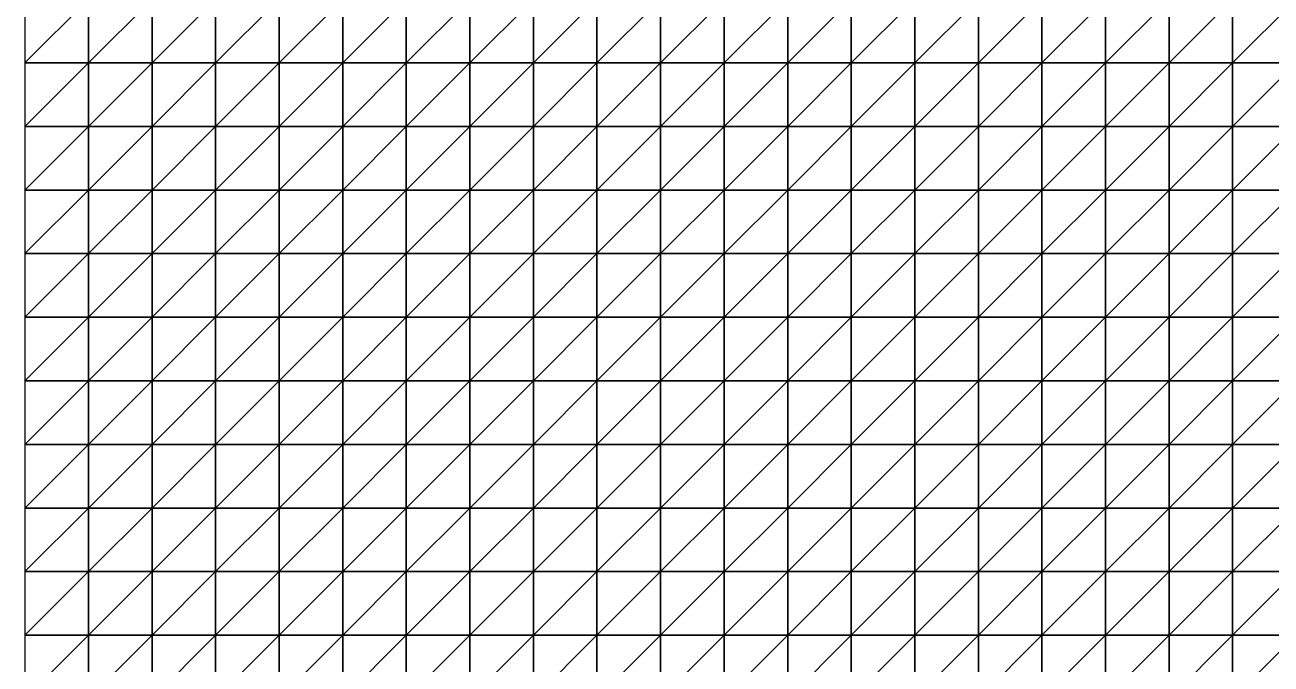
# Model space of a CAD drawing. Header units: metres. Extents: x 351000 to 353000, y 7455000 to 7457000.
# Drawn here: x 351000 to 351490.1, y 7456238.7 to 7456489.9 of the extents above; entities that cross this region are included whole.
import ezdxf

# ---------------------------------------------------------------- set-up
doc = ezdxf.new("R2010")
doc.units = ezdxf.units.M

msp = doc.modelspace()

# ---------------------------------------------------------------- linework, layer by layer
at = {"layer": 'BASE_OF_OXIDE_BOX'}
for points in [[(351000, 7456475, 1161.97), (351025, 7456475, 1166.83), (351025, 7456500, 1164.51)], [(351000, 7456475, 1161.97), (351025, 7456500, 1164.51), (351000, 7456500, 1157.17)], [(351025, 7456475, 1166.83), (351050, 7456475, 1168.51), (351050, 7456500, 1168.86)], [(351025, 7456475, 1166.83), (351050, 7456500, 1168.86), (351025, 7456500, 1164.51)], [(351050, 7456475, 1168.51), (351075, 7456475, 1167.65), (351075, 7456500, 1170.62)], [(351050, 7456475, 1168.51), (351075, 7456500, 1170.62), (351050, 7456500, 1168.86)], [(351075, 7456475, 1167.65), (351100, 7456475, 1165.55), (351100, 7456500, 1170.23)], [(351075, 7456475, 1167.65), (351100, 7456500, 1170.23), (351075, 7456500, 1170.62)], [(351100, 7456475, 1165.55), (351125, 7456475, 1163.54), (351125, 7456500, 1168.98)], [(351100, 7456475, 1165.55), (351125, 7456500, 1168.98), (351100, 7456500, 1170.23)], [(351125, 7456475, 1163.54), (351150, 7456475, 1162.41), (351150, 7456500, 1167.6)], [(351125, 7456475, 1163.54), (351150, 7456500, 1167.6), (351125, 7456500, 1168.98)], [(351150, 7456475, 1162.41), (351175, 7456475, 1162.33), (351175, 7456500, 1166.39)], [(351150, 7456475, 1162.41), (351175, 7456500, 1166.39), (351150, 7456500, 1167.6)], [(351175, 7456475, 1162.33), (351200, 7456475, 1162.99), (351200, 7456500, 1165.46)], [(351175, 7456475, 1162.33), (351200, 7456500, 1165.46), (351175, 7456500, 1166.39)], [(351200, 7456475, 1162.99), (351225, 7456475, 1164.06), (351225, 7456500, 1164.93)], [(351200, 7456475, 1162.99), (351225, 7456500, 1164.93), (351200, 7456500, 1165.46)], [(351225, 7456475, 1164.06), (351250, 7456475, 1165.4), (351250, 7456500, 1165.07)], [(351225, 7456475, 1164.06), (351250, 7456500, 1165.07), (351225, 7456500, 1164.93)], [(351250, 7456475, 1165.4), (351275, 7456475, 1167.06), (351275, 7456500, 1166.15)], [(351250, 7456475, 1165.4), (351275, 7456500, 1166.15), (351250, 7456500, 1165.07)], [(351275, 7456475, 1167.06), (351300, 7456475, 1169.08), (351300, 7456500, 1168.13)], [(351275, 7456475, 1167.06), (351300, 7456500, 1168.13), (351275, 7456500, 1166.15)], [(351300, 7456475, 1169.08), (351325, 7456475, 1171.2), (351325, 7456500, 1170.49)], [(351300, 7456475, 1169.08), (351325, 7456500, 1170.49), (351300, 7456500, 1168.13)], [(351325, 7456475, 1171.2), (351350, 7456475, 1172.82), (351350, 7456500, 1172.27)], [(351325, 7456475, 1171.2), (351350, 7456500, 1172.27), (351325, 7456500, 1170.49)], [(351350, 7456475, 1172.82), (351375, 7456475, 1173.29), (351375, 7456500, 1172.55)], [(351350, 7456475, 1172.82), (351375, 7456500, 1172.55), (351350, 7456500, 1172.27)], [(351375, 7456475, 1173.29), (351400, 7456475, 1172.33), (351400, 7456500, 1170.99)], [(351375, 7456475, 1173.29), (351400, 7456500, 1170.99), (351375, 7456500, 1172.55)], [(351400, 7456475, 1172.33), (351425, 7456475, 1170.44), (351425, 7456500, 1168.2)], [(351400, 7456475, 1172.33), (351425, 7456500, 1168.2), (351400, 7456500, 1170.99)], [(351425, 7456475, 1170.44), (351450, 7456475, 1168.91), (351450, 7456500, 1165.76)], [(351425, 7456475, 1170.44), (351450, 7456500, 1165.76), (351425, 7456500, 1168.2)], [(351450, 7456475, 1168.91), (351475, 7456475, 1169.39), (351475, 7456500, 1165.6)], [(351450, 7456475, 1168.91), (351475, 7456500, 1165.6), (351450, 7456500, 1165.76)], [(351475, 7456475, 1169.39), (351500, 7456475, 1173.19), (351500, 7456500, 1169.18)], [(351475, 7456475, 1169.39), (351500, 7456500, 1169.18), (351475, 7456500, 1165.6)], [(351000, 7456450, 1166.71), (351025, 7456450, 1168.4), (351025, 7456475, 1166.83)], [(351000, 7456450, 1166.71), (351025, 7456475, 1166.83), (351000, 7456475, 1161.97)], [(351025, 7456450, 1168.4), (351050, 7456450, 1167.04), (351050, 7456475, 1168.51)], [(351025, 7456450, 1168.4), (351050, 7456475, 1168.51), (351025, 7456475, 1166.83)], [(351050, 7456450, 1167.04), (351075, 7456450, 1163.54), (351075, 7456475, 1167.65)], [(351050, 7456450, 1167.04), (351075, 7456475, 1167.65), (351050, 7456475, 1168.51)], [(351075, 7456450, 1163.54), (351100, 7456450, 1159.49), (351100, 7456475, 1165.55)], [(351075, 7456450, 1163.54), (351100, 7456475, 1165.55), (351075, 7456475, 1167.65)], [(351100, 7456450, 1159.49), (351125, 7456450, 1156.45), (351125, 7456475, 1163.54)], [(351100, 7456450, 1159.49), (351125, 7456475, 1163.54), (351100, 7456475, 1165.55)], [(351125, 7456450, 1156.45), (351150, 7456450, 1155.3), (351150, 7456475, 1162.41)], [(351125, 7456450, 1156.45), (351150, 7456475, 1162.41), (351125, 7456475, 1163.54)], [(351150, 7456450, 1155.3), (351175, 7456450, 1156.11), (351175, 7456475, 1162.33)], [(351150, 7456450, 1155.3), (351175, 7456475, 1162.33), (351150, 7456475, 1162.41)], [(351175, 7456450, 1156.11), (351200, 7456450, 1158.3), (351200, 7456475, 1162.99)], [(351175, 7456450, 1156.11), (351200, 7456475, 1162.99), (351175, 7456475, 1162.33)], [(351200, 7456450, 1158.3), (351225, 7456450, 1161.15), (351225, 7456475, 1164.06)], [(351200, 7456450, 1158.3), (351225, 7456475, 1164.06), (351200, 7456475, 1162.99)], [(351225, 7456450, 1161.15), (351250, 7456450, 1164.18), (351250, 7456475, 1165.4)], [(351225, 7456450, 1161.15), (351250, 7456475, 1165.4), (351225, 7456475, 1164.06)], [(351250, 7456450, 1164.18), (351275, 7456450, 1167.25), (351275, 7456475, 1167.06)], [(351250, 7456450, 1164.18), (351275, 7456475, 1167.06), (351250, 7456475, 1165.4)], [(351275, 7456450, 1167.25), (351300, 7456450, 1170.38), (351300, 7456475, 1169.08)], [(351275, 7456450, 1167.25), (351300, 7456475, 1169.08), (351275, 7456475, 1167.06)], [(351300, 7456450, 1170.38), (351325, 7456450, 1173.47), (351325, 7456475, 1171.2)], [(351300, 7456450, 1170.38), (351325, 7456475, 1171.2), (351300, 7456475, 1169.08)], [(351325, 7456450, 1173.47), (351350, 7456450, 1176.13), (351350, 7456475, 1172.82)], [(351325, 7456450, 1173.47), (351350, 7456475, 1172.82), (351325, 7456475, 1171.2)], [(351350, 7456450, 1176.13), (351375, 7456450, 1177.84), (351375, 7456475, 1173.29)], [(351350, 7456450, 1176.13), (351375, 7456475, 1173.29), (351350, 7456475, 1172.82)], [(351375, 7456450, 1177.84), (351400, 7456450, 1178.25), (351400, 7456475, 1172.33)], [(351375, 7456450, 1177.84), (351400, 7456475, 1172.33), (351375, 7456475, 1173.29)], [(351400, 7456450, 1178.25), (351425, 7456450, 1177.64), (351425, 7456475, 1170.44)], [(351400, 7456450, 1178.25), (351425, 7456475, 1170.44), (351400, 7456475, 1172.33)], [(351425, 7456450, 1177.64), (351450, 7456450, 1176.96), (351450, 7456475, 1168.91)], [(351425, 7456450, 1177.64), (351450, 7456475, 1168.91), (351425, 7456475, 1170.44)], [(351450, 7456450, 1176.96), (351475, 7456450, 1177.61), (351475, 7456475, 1169.39)], [(351450, 7456450, 1176.96), (351475, 7456475, 1169.39), (351450, 7456475, 1168.91)], [(351475, 7456450, 1177.61), (351500, 7456450, 1180.8), (351500, 7456475, 1173.19)], [(351475, 7456450, 1177.61), (351500, 7456475, 1173.19), (351475, 7456475, 1169.39)], [(351000, 7456425, 1171.2), (351025, 7456425, 1170.18), (351025, 7456450, 1168.4)], [(351000, 7456425, 1171.2), (351025, 7456450, 1168.4), (351000, 7456450, 1166.71)], [(351025, 7456425, 1170.18), (351050, 7456425, 1166.22), (351050, 7456450, 1167.04)], [(351025, 7456425, 1170.18), (351050, 7456450, 1167.04), (351025, 7456450, 1168.4)], [(351050, 7456425, 1166.22), (351075, 7456425, 1160.4), (351075, 7456450, 1163.54)], [(351050, 7456425, 1166.22), (351075, 7456450, 1163.54), (351050, 7456450, 1167.04)], [(351075, 7456425, 1160.4), (351100, 7456425, 1154.53), (351100, 7456450, 1159.49)], [(351075, 7456425, 1160.4), (351100, 7456450, 1159.49), (351075, 7456450, 1163.54)], [(351100, 7456425, 1154.53), (351125, 7456425, 1150.36), (351125, 7456450, 1156.45)], [(351100, 7456425, 1154.53), (351125, 7456450, 1156.45), (351100, 7456450, 1159.49)], [(351125, 7456425, 1150.36), (351150, 7456425, 1148.92), (351150, 7456450, 1155.3)], [(351125, 7456425, 1150.36), (351150, 7456450, 1155.3), (351125, 7456450, 1156.45)], [(351150, 7456425, 1148.92), (351175, 7456425, 1150.26), (351175, 7456450, 1156.11)], [(351150, 7456425, 1148.92), (351175, 7456450, 1156.11), (351150, 7456450, 1155.3)], [(351175, 7456425, 1150.26), (351200, 7456425, 1153.68), (351200, 7456450, 1158.3)], [(351175, 7456425, 1150.26), (351200, 7456450, 1158.3), (351175, 7456450, 1156.11)], [(351200, 7456425, 1153.68), (351225, 7456425, 1158.18), (351225, 7456450, 1161.15)], [(351200, 7456425, 1153.68), (351225, 7456450, 1161.15), (351200, 7456450, 1158.3)], [(351225, 7456425, 1158.18), (351250, 7456425, 1162.98), (351250, 7456450, 1164.18)], [(351225, 7456425, 1158.18), (351250, 7456450, 1164.18), (351225, 7456450, 1161.15)], [(351250, 7456425, 1162.98), (351275, 7456425, 1167.75), (351275, 7456450, 1167.25)], [(351250, 7456425, 1162.98), (351275, 7456450, 1167.25), (351250, 7456450, 1164.18)], [(351275, 7456425, 1167.75), (351300, 7456425, 1172.42), (351300, 7456450, 1170.38)], [(351275, 7456425, 1167.75), (351300, 7456450, 1170.38), (351275, 7456450, 1167.25)], [(351300, 7456425, 1172.42), (351325, 7456425, 1176.97), (351325, 7456450, 1173.47)], [(351300, 7456425, 1172.42), (351325, 7456450, 1173.47), (351300, 7456450, 1170.38)], [(351325, 7456425, 1176.97), (351350, 7456425, 1181.09), (351350, 7456450, 1176.13)], [(351325, 7456425, 1176.97), (351350, 7456450, 1176.13), (351325, 7456450, 1173.47)], [(351350, 7456425, 1181.09), (351375, 7456425, 1184.28), (351375, 7456450, 1177.84)], [(351350, 7456425, 1181.09), (351375, 7456450, 1177.84), (351350, 7456450, 1176.13)], [(351375, 7456425, 1184.28), (351400, 7456425, 1186.09), (351400, 7456450, 1178.25)], [(351375, 7456425, 1184.28), (351400, 7456450, 1178.25), (351375, 7456450, 1177.84)], [(351400, 7456425, 1186.09), (351425, 7456425, 1186.55), (351425, 7456450, 1177.64)], [(351400, 7456425, 1186.09), (351425, 7456450, 1177.64), (351400, 7456450, 1178.25)], [(351425, 7456425, 1186.55), (351450, 7456425, 1186.33), (351450, 7456450, 1176.96)], [(351425, 7456425, 1186.55), (351450, 7456450, 1176.96), (351425, 7456450, 1177.64)], [(351450, 7456425, 1186.33), (351475, 7456425, 1186.62), (351475, 7456450, 1177.61)], [(351450, 7456425, 1186.33), (351475, 7456450, 1177.61), (351450, 7456450, 1176.96)], [(351475, 7456425, 1186.62), (351500, 7456425, 1188.6), (351500, 7456450, 1180.8)], [(351475, 7456425, 1186.62), (351500, 7456450, 1180.8), (351475, 7456450, 1177.61)], [(351000, 7456400, 1175.07), (351025, 7456400, 1172.54), (351025, 7456425, 1170.18)], [(351000, 7456400, 1175.07), (351025, 7456425, 1170.18), (351000, 7456425, 1171.2)], [(351025, 7456400, 1172.54), (351050, 7456400, 1167.07), (351050, 7456425, 1166.22)], [(351025, 7456400, 1172.54), (351050, 7456425, 1166.22), (351025, 7456425, 1170.18)], [(351050, 7456400, 1167.07), (351075, 7456400, 1159.78), (351075, 7456425, 1160.4)], [(351050, 7456400, 1167.07), (351075, 7456425, 1160.4), (351050, 7456425, 1166.22)], [(351075, 7456400, 1159.78), (351100, 7456400, 1152.59), (351100, 7456425, 1154.53)], [(351075, 7456400, 1159.78), (351100, 7456425, 1154.53), (351075, 7456425, 1160.4)], [(351100, 7456400, 1152.59), (351125, 7456400, 1147.45), (351125, 7456425, 1150.36)], [(351100, 7456400, 1152.59), (351125, 7456425, 1150.36), (351100, 7456425, 1154.53)], [(351125, 7456400, 1147.45), (351150, 7456400, 1145.57), (351150, 7456425, 1148.92)], [(351125, 7456400, 1147.45), (351150, 7456425, 1148.92), (351125, 7456425, 1150.36)], [(351150, 7456400, 1145.57), (351175, 7456400, 1147.12), (351175, 7456425, 1150.26)], [(351150, 7456400, 1145.57), (351175, 7456425, 1150.26), (351150, 7456425, 1148.92)], [(351175, 7456400, 1147.12), (351200, 7456400, 1151.35), (351200, 7456425, 1153.68)], [(351175, 7456400, 1147.12), (351200, 7456425, 1153.68), (351175, 7456425, 1150.26)], [(351200, 7456400, 1151.35), (351225, 7456400, 1157.09), (351225, 7456425, 1158.18)], [(351200, 7456400, 1151.35), (351225, 7456425, 1158.18), (351200, 7456425, 1153.68)], [(351225, 7456400, 1157.09), (351250, 7456400, 1163.31), (351250, 7456425, 1162.98)], [(351225, 7456400, 1157.09), (351250, 7456425, 1162.98), (351225, 7456425, 1158.18)], [(351250, 7456400, 1163.31), (351275, 7456400, 1169.44), (351275, 7456425, 1167.75)], [(351250, 7456400, 1163.31), (351275, 7456425, 1167.75), (351250, 7456425, 1162.98)], [(351275, 7456400, 1169.44), (351300, 7456400, 1175.3), (351300, 7456425, 1172.42)], [(351275, 7456400, 1169.44), (351300, 7456425, 1172.42), (351275, 7456425, 1167.75)], [(351300, 7456400, 1175.3), (351325, 7456400, 1180.86), (351325, 7456425, 1176.97)], [(351300, 7456400, 1175.3), (351325, 7456425, 1176.97), (351300, 7456425, 1172.42)], [(351325, 7456400, 1180.86), (351350, 7456400, 1185.86), (351350, 7456425, 1181.09)], [(351325, 7456400, 1180.86), (351350, 7456425, 1181.09), (351325, 7456425, 1176.97)], [(351350, 7456400, 1185.86), (351375, 7456400, 1189.83), (351375, 7456425, 1184.28)], [(351350, 7456400, 1185.86), (351375, 7456425, 1184.28), (351350, 7456425, 1181.09)], [(351375, 7456400, 1189.83), (351400, 7456400, 1192.27), (351400, 7456425, 1186.09)], [(351375, 7456400, 1189.83), (351400, 7456425, 1186.09), (351375, 7456425, 1184.28)], [(351400, 7456400, 1192.27), (351425, 7456400, 1193.05), (351425, 7456425, 1186.55)], [(351400, 7456400, 1192.27), (351425, 7456425, 1186.55), (351400, 7456425, 1186.09)], [(351425, 7456400, 1193.05), (351450, 7456400, 1192.66), (351450, 7456425, 1186.33)], [(351425, 7456400, 1193.05), (351450, 7456425, 1186.33), (351425, 7456425, 1186.55)], [(351450, 7456400, 1192.66), (351475, 7456400, 1192.17), (351475, 7456425, 1186.62)], [(351450, 7456400, 1192.66), (351475, 7456425, 1186.62), (351450, 7456425, 1186.33)], [(351475, 7456400, 1192.17), (351500, 7456400, 1192.76), (351500, 7456425, 1188.6)], [(351475, 7456400, 1192.17), (351500, 7456425, 1188.6), (351475, 7456425, 1186.62)], [(351000, 7456375, 1177.44), (351025, 7456375, 1174.8), (351025, 7456400, 1172.54)], [(351000, 7456375, 1177.44), (351025, 7456400, 1172.54), (351000, 7456400, 1175.07)], [(351025, 7456375, 1174.8), (351050, 7456375, 1169.11), (351050, 7456400, 1167.07)], [(351025, 7456375, 1174.8), (351050, 7456400, 1167.07), (351025, 7456400, 1172.54)], [(351050, 7456375, 1169.11), (351075, 7456375, 1161.38), (351075, 7456400, 1159.78)], [(351050, 7456375, 1169.11), (351075, 7456400, 1159.78), (351050, 7456400, 1167.07)], [(351075, 7456375, 1161.38), (351100, 7456375, 1153.61), (351100, 7456400, 1152.59)], [(351075, 7456375, 1161.38), (351100, 7456400, 1152.59), (351075, 7456400, 1159.78)], [(351100, 7456375, 1153.61), (351125, 7456375, 1147.9), (351125, 7456400, 1147.45)], [(351100, 7456375, 1153.61), (351125, 7456400, 1147.45), (351100, 7456400, 1152.59)], [(351125, 7456375, 1147.9), (351150, 7456375, 1145.72), (351150, 7456400, 1145.57)], [(351125, 7456375, 1147.9), (351150, 7456400, 1145.57), (351125, 7456400, 1147.45)], [(351150, 7456375, 1145.72), (351175, 7456375, 1147.41), (351175, 7456400, 1147.12)], [(351150, 7456375, 1145.72), (351175, 7456400, 1147.12), (351150, 7456400, 1145.57)], [(351175, 7456375, 1147.41), (351200, 7456375, 1152.23), (351200, 7456400, 1151.35)], [(351175, 7456375, 1147.41), (351200, 7456400, 1151.35), (351175, 7456400, 1147.12)], [(351200, 7456375, 1152.23), (351225, 7456375, 1158.86), (351225, 7456400, 1157.09)], [(351200, 7456375, 1152.23), (351225, 7456400, 1157.09), (351200, 7456400, 1151.35)], [(351225, 7456375, 1158.86), (351250, 7456375, 1166.02), (351250, 7456400, 1163.31)], [(351225, 7456375, 1158.86), (351250, 7456400, 1163.31), (351225, 7456400, 1157.09)], [(351250, 7456375, 1166.02), (351275, 7456375, 1172.88), (351275, 7456400, 1169.44)], [(351250, 7456375, 1166.02), (351275, 7456400, 1169.44), (351250, 7456400, 1163.31)], [(351275, 7456375, 1172.88), (351300, 7456375, 1179.1), (351300, 7456400, 1175.3)], [(351275, 7456375, 1172.88), (351300, 7456400, 1175.3), (351275, 7456400, 1169.44)], [(351300, 7456375, 1179.1), (351325, 7456375, 1184.61), (351325, 7456400, 1180.86)], [(351300, 7456375, 1179.1), (351325, 7456400, 1180.86), (351300, 7456400, 1175.3)], [(351325, 7456375, 1184.61), (351350, 7456375, 1189.25), (351350, 7456400, 1185.86)], [(351325, 7456375, 1184.61), (351350, 7456400, 1185.86), (351325, 7456400, 1180.86)], [(351350, 7456375, 1189.25), (351375, 7456375, 1192.68), (351375, 7456400, 1189.83)], [(351350, 7456375, 1189.25), (351375, 7456400, 1189.83), (351350, 7456400, 1185.86)], [(351375, 7456375, 1192.68), (351400, 7456375, 1194.49), (351400, 7456400, 1192.27)], [(351375, 7456375, 1192.68), (351400, 7456400, 1192.27), (351375, 7456400, 1189.83)], [(351400, 7456375, 1194.49), (351425, 7456375, 1194.56), (351425, 7456400, 1193.05)], [(351400, 7456375, 1194.49), (351425, 7456400, 1193.05), (351400, 7456400, 1192.27)], [(351425, 7456375, 1194.56), (351450, 7456375, 1193.33), (351450, 7456400, 1192.66)], [(351425, 7456375, 1194.56), (351450, 7456400, 1192.66), (351425, 7456400, 1193.05)], [(351450, 7456375, 1193.33), (351475, 7456375, 1191.81), (351475, 7456400, 1192.17)], [(351450, 7456375, 1193.33), (351475, 7456400, 1192.17), (351450, 7456400, 1192.66)], [(351475, 7456375, 1191.81), (351500, 7456375, 1191.23), (351500, 7456400, 1192.76)], [(351475, 7456375, 1191.81), (351500, 7456400, 1192.76), (351475, 7456400, 1192.17)], [(351000, 7456350, 1177.26), (351025, 7456350, 1175.61), (351025, 7456375, 1174.8)], [(351000, 7456350, 1177.26), (351025, 7456375, 1174.8), (351000, 7456375, 1177.44)], [(351025, 7456350, 1175.61), (351050, 7456350, 1170.7), (351050, 7456375, 1169.11)], [(351025, 7456350, 1175.61), (351050, 7456375, 1169.11), (351025, 7456375, 1174.8)], [(351050, 7456350, 1170.7), (351075, 7456350, 1163.42), (351075, 7456375, 1161.38)], [(351050, 7456350, 1170.7), (351075, 7456375, 1161.38), (351050, 7456375, 1169.11)], [(351075, 7456350, 1163.42), (351100, 7456350, 1155.79), (351100, 7456375, 1153.61)], [(351075, 7456350, 1163.42), (351100, 7456375, 1153.61), (351075, 7456375, 1161.38)], [(351100, 7456350, 1155.79), (351125, 7456350, 1150.11), (351125, 7456375, 1147.9)], [(351100, 7456350, 1155.79), (351125, 7456375, 1147.9), (351100, 7456375, 1153.61)], [(351125, 7456350, 1150.11), (351150, 7456350, 1148.08), (351150, 7456375, 1145.72)], [(351125, 7456350, 1150.11), (351150, 7456375, 1145.72), (351125, 7456375, 1147.9)], [(351150, 7456350, 1148.08), (351175, 7456350, 1150.22), (351175, 7456375, 1147.41)], [(351150, 7456350, 1148.08), (351175, 7456375, 1147.41), (351150, 7456375, 1145.72)], [(351175, 7456350, 1150.22), (351200, 7456350, 1155.81), (351200, 7456375, 1152.23)], [(351175, 7456350, 1150.22), (351200, 7456375, 1152.23), (351175, 7456375, 1147.41)], [(351200, 7456350, 1155.81), (351225, 7456350, 1163.34), (351225, 7456375, 1158.86)], [(351200, 7456350, 1155.81), (351225, 7456375, 1158.86), (351200, 7456375, 1152.23)], [(351225, 7456350, 1163.34), (351250, 7456350, 1171.23), (351250, 7456375, 1166.02)], [(351225, 7456350, 1163.34), (351250, 7456375, 1166.02), (351225, 7456375, 1158.86)], [(351250, 7456350, 1171.23), (351275, 7456350, 1178.32), (351275, 7456375, 1172.88)], [(351250, 7456350, 1171.23), (351275, 7456375, 1172.88), (351250, 7456375, 1166.02)], [(351275, 7456350, 1178.32), (351300, 7456350, 1184.09), (351300, 7456375, 1179.1)], [(351275, 7456350, 1178.32), (351300, 7456375, 1179.1), (351275, 7456375, 1172.88)], [(351300, 7456350, 1184.09), (351325, 7456350, 1188.43), (351325, 7456375, 1184.61)], [(351300, 7456350, 1184.09), (351325, 7456375, 1184.61), (351300, 7456375, 1179.1)], [(351325, 7456350, 1188.43), (351350, 7456350, 1191.39), (351350, 7456375, 1189.25)], [(351325, 7456350, 1188.43), (351350, 7456375, 1189.25), (351325, 7456375, 1184.61)], [(351350, 7456350, 1191.39), (351375, 7456350, 1192.91), (351375, 7456375, 1192.68)], [(351350, 7456350, 1191.39), (351375, 7456375, 1192.68), (351350, 7456375, 1189.25)], [(351375, 7456350, 1192.91), (351400, 7456350, 1192.85), (351400, 7456375, 1194.49)], [(351375, 7456350, 1192.91), (351400, 7456375, 1194.49), (351375, 7456375, 1192.68)], [(351400, 7456350, 1192.85), (351425, 7456350, 1191.26), (351425, 7456375, 1194.56)], [(351400, 7456350, 1192.85), (351425, 7456375, 1194.56), (351400, 7456375, 1194.49)], [(351425, 7456350, 1191.26), (351450, 7456350, 1188.65), (351450, 7456375, 1193.33)], [(351425, 7456350, 1191.26), (351450, 7456375, 1193.33), (351425, 7456375, 1194.56)], [(351450, 7456350, 1188.65), (351475, 7456350, 1186.06), (351475, 7456375, 1191.81)], [(351450, 7456350, 1188.65), (351475, 7456375, 1191.81), (351450, 7456375, 1193.33)], [(351475, 7456350, 1186.06), (351500, 7456350, 1184.72), (351500, 7456375, 1191.23)], [(351475, 7456350, 1186.06), (351500, 7456375, 1191.23), (351475, 7456375, 1191.81)], [(351000, 7456325, 1174.33), (351025, 7456325, 1174.18), (351025, 7456350, 1175.61)], [(351000, 7456325, 1174.33), (351025, 7456350, 1175.61), (351000, 7456350, 1177.26)], [(351025, 7456325, 1174.18), (351050, 7456325, 1170.58), (351050, 7456350, 1170.7)], [(351025, 7456325, 1174.18), (351050, 7456350, 1170.7), (351025, 7456350, 1175.61)], [(351050, 7456325, 1170.58), (351075, 7456325, 1164.27), (351075, 7456350, 1163.42)], [(351050, 7456325, 1170.58), (351075, 7456350, 1163.42), (351050, 7456350, 1170.7)], [(351075, 7456325, 1164.27), (351100, 7456325, 1157.33), (351100, 7456350, 1155.79)], [(351075, 7456325, 1164.27), (351100, 7456350, 1155.79), (351075, 7456350, 1163.42)], [(351100, 7456325, 1157.33), (351125, 7456325, 1152.24), (351125, 7456350, 1150.11)], [(351100, 7456325, 1157.33), (351125, 7456350, 1150.11), (351100, 7456350, 1155.79)], [(351125, 7456325, 1152.24), (351150, 7456325, 1150.96), (351150, 7456350, 1148.08)], [(351125, 7456325, 1152.24), (351150, 7456350, 1148.08), (351125, 7456350, 1150.11)], [(351150, 7456325, 1150.96), (351175, 7456325, 1154.12), (351175, 7456350, 1150.22)], [(351150, 7456325, 1150.96), (351175, 7456350, 1150.22), (351150, 7456350, 1148.08)], [(351175, 7456325, 1154.12), (351200, 7456325, 1160.96), (351200, 7456350, 1155.81)], [(351175, 7456325, 1154.12), (351200, 7456350, 1155.81), (351175, 7456350, 1150.22)], [(351200, 7456325, 1160.96), (351225, 7456325, 1169.72), (351225, 7456350, 1163.34)], [(351200, 7456325, 1160.96), (351225, 7456350, 1163.34), (351200, 7456350, 1155.81)], [(351225, 7456325, 1169.72), (351250, 7456325, 1178.43), (351250, 7456350, 1171.23)], [(351225, 7456325, 1169.72), (351250, 7456350, 1171.23), (351225, 7456350, 1163.34)], [(351250, 7456325, 1178.43), (351275, 7456325, 1185.55), (351275, 7456350, 1178.32)], [(351250, 7456325, 1178.43), (351275, 7456350, 1178.32), (351250, 7456350, 1171.23)], [(351275, 7456325, 1185.55), (351300, 7456325, 1190.34), (351300, 7456350, 1184.09)], [(351275, 7456325, 1185.55), (351300, 7456350, 1184.09), (351275, 7456350, 1178.32)], [(351300, 7456325, 1190.34), (351325, 7456325, 1192.73), (351325, 7456350, 1188.43)], [(351300, 7456325, 1190.34), (351325, 7456350, 1188.43), (351300, 7456350, 1184.09)], [(351325, 7456325, 1192.73), (351350, 7456325, 1193.07), (351350, 7456350, 1191.39)], [(351325, 7456325, 1192.73), (351350, 7456350, 1191.39), (351325, 7456350, 1188.43)], [(351350, 7456325, 1193.07), (351375, 7456325, 1191.72), (351375, 7456350, 1192.91)], [(351350, 7456325, 1193.07), (351375, 7456350, 1192.91), (351350, 7456350, 1191.39)], [(351375, 7456325, 1191.72), (351400, 7456325, 1188.97), (351400, 7456350, 1192.85)], [(351375, 7456325, 1191.72), (351400, 7456350, 1192.85), (351375, 7456350, 1192.91)], [(351400, 7456325, 1188.97), (351425, 7456325, 1185.21), (351425, 7456350, 1191.26)], [(351400, 7456325, 1188.97), (351425, 7456350, 1191.26), (351400, 7456350, 1192.85)], [(351425, 7456325, 1185.21), (351450, 7456325, 1181.09), (351450, 7456350, 1188.65)], [(351425, 7456325, 1185.21), (351450, 7456350, 1188.65), (351425, 7456350, 1191.26)], [(351450, 7456325, 1181.09), (351475, 7456325, 1177.62), (351475, 7456350, 1186.06)], [(351450, 7456325, 1181.09), (351475, 7456350, 1186.06), (351450, 7456350, 1188.65)], [(351475, 7456325, 1177.62), (351500, 7456325, 1175.98), (351500, 7456350, 1184.72)], [(351475, 7456325, 1177.62), (351500, 7456350, 1184.72), (351475, 7456350, 1186.06)], [(351000, 7456300, 1170.13), (351025, 7456300, 1171.55), (351025, 7456325, 1174.18)], [(351000, 7456300, 1170.13), (351025, 7456325, 1174.18), (351000, 7456325, 1174.33)], [(351025, 7456300, 1171.55), (351050, 7456300, 1169.28), (351050, 7456325, 1170.58)], [(351025, 7456300, 1171.55), (351050, 7456325, 1170.58), (351025, 7456325, 1174.18)], [(351050, 7456300, 1169.28), (351075, 7456300, 1164.03), (351075, 7456325, 1164.27)], [(351050, 7456300, 1169.28), (351075, 7456325, 1164.27), (351050, 7456325, 1170.58)], [(351075, 7456300, 1164.03), (351100, 7456300, 1157.97), (351100, 7456325, 1157.33)], [(351075, 7456300, 1164.03), (351100, 7456325, 1157.33), (351075, 7456325, 1164.27)], [(351100, 7456300, 1157.97), (351125, 7456300, 1153.8), (351125, 7456325, 1152.24)], [(351100, 7456300, 1157.97), (351125, 7456325, 1152.24), (351100, 7456325, 1157.33)], [(351125, 7456300, 1153.8), (351150, 7456300, 1153.67), (351150, 7456325, 1150.96)], [(351125, 7456300, 1153.8), (351150, 7456325, 1150.96), (351125, 7456325, 1152.24)], [(351150, 7456300, 1153.67), (351175, 7456300, 1158.29), (351175, 7456325, 1154.12)], [(351150, 7456300, 1153.67), (351175, 7456325, 1154.12), (351150, 7456325, 1150.96)], [(351175, 7456300, 1158.29), (351200, 7456300, 1166.76), (351200, 7456325, 1160.96)], [(351175, 7456300, 1158.29), (351200, 7456325, 1160.96), (351175, 7456325, 1154.12)], [(351200, 7456300, 1166.76), (351225, 7456300, 1177), (351225, 7456325, 1169.72)], [(351200, 7456300, 1166.76), (351225, 7456325, 1169.72), (351200, 7456325, 1160.96)], [(351225, 7456300, 1177), (351250, 7456300, 1184.3), (351250, 7456325, 1178.43)], [(351225, 7456300, 1177), (351250, 7456325, 1178.43), (351225, 7456325, 1169.72)], [(351250, 7456300, 1184.3), (351275, 7456300, 1190.39), (351275, 7456325, 1185.55)], [(351250, 7456300, 1184.3), (351275, 7456325, 1185.55), (351250, 7456325, 1178.43)], [(351275, 7456300, 1190.39), (351300, 7456300, 1195.89), (351300, 7456325, 1190.34)], [(351275, 7456300, 1190.39), (351300, 7456325, 1190.34), (351275, 7456325, 1185.55)], [(351300, 7456300, 1195.89), (351325, 7456300, 1197.13), (351325, 7456325, 1192.73)], [(351300, 7456300, 1195.89), (351325, 7456325, 1192.73), (351300, 7456325, 1190.34)], [(351325, 7456300, 1197.13), (351350, 7456300, 1194.41), (351350, 7456325, 1193.07)], [(351325, 7456300, 1197.13), (351350, 7456325, 1193.07), (351325, 7456325, 1192.73)], [(351350, 7456300, 1194.41), (351375, 7456300, 1189.86), (351375, 7456325, 1191.72)], [(351350, 7456300, 1194.41), (351375, 7456325, 1191.72), (351350, 7456325, 1193.07)], [(351375, 7456300, 1189.86), (351400, 7456300, 1184.33), (351400, 7456325, 1188.97)], [(351375, 7456300, 1189.86), (351400, 7456325, 1188.97), (351375, 7456325, 1191.72)], [(351400, 7456300, 1184.33), (351425, 7456300, 1178.54), (351425, 7456325, 1185.21)], [(351400, 7456300, 1184.33), (351425, 7456325, 1185.21), (351400, 7456325, 1188.97)], [(351425, 7456300, 1178.54), (351450, 7456300, 1173.28), (351450, 7456325, 1181.09)], [(351425, 7456300, 1178.54), (351450, 7456325, 1181.09), (351425, 7456325, 1185.21)], [(351450, 7456300, 1173.28), (351475, 7456300, 1169.49), (351475, 7456325, 1177.62)], [(351450, 7456300, 1173.28), (351475, 7456325, 1177.62), (351450, 7456325, 1181.09)], [(351475, 7456300, 1169.49), (351500, 7456300, 1168.12), (351500, 7456325, 1175.98)], [(351475, 7456300, 1169.49), (351500, 7456325, 1175.98), (351475, 7456325, 1177.62)], [(351000, 7456275, 1167.56), (351025, 7456275, 1170.35), (351025, 7456300, 1171.55)], [(351000, 7456275, 1167.56), (351025, 7456300, 1171.55), (351000, 7456300, 1170.13)], [(351025, 7456275, 1170.35), (351050, 7456275, 1169.11), (351050, 7456300, 1169.28)], [(351025, 7456275, 1170.35), (351050, 7456300, 1169.28), (351025, 7456300, 1171.55)], [(351050, 7456275, 1169.11), (351075, 7456275, 1164.66), (351075, 7456300, 1164.03)], [(351050, 7456275, 1169.11), (351075, 7456300, 1164.03), (351050, 7456300, 1169.28)], [(351075, 7456275, 1164.66), (351100, 7456275, 1159.29), (351100, 7456300, 1157.97)], [(351075, 7456275, 1164.66), (351100, 7456300, 1157.97), (351075, 7456300, 1164.03)], [(351100, 7456275, 1159.29), (351125, 7456275, 1155.93), (351125, 7456300, 1153.8)], [(351100, 7456275, 1159.29), (351125, 7456300, 1153.8), (351100, 7456300, 1157.97)], [(351125, 7456275, 1155.93), (351150, 7456275, 1156.87), (351150, 7456300, 1153.67)], [(351125, 7456275, 1155.93), (351150, 7456300, 1153.67), (351125, 7456300, 1153.8)], [(351150, 7456275, 1156.87), (351175, 7456275, 1162.1), (351175, 7456300, 1158.29)], [(351150, 7456275, 1156.87), (351175, 7456300, 1158.29), (351150, 7456300, 1153.67)], [(351175, 7456275, 1162.1), (351200, 7456275, 1169.81), (351200, 7456300, 1166.76)], [(351175, 7456275, 1162.1), (351200, 7456300, 1166.76), (351175, 7456300, 1158.29)], [(351200, 7456275, 1169.81), (351225, 7456275, 1178.82), (351225, 7456300, 1177)], [(351200, 7456275, 1169.81), (351225, 7456300, 1177), (351200, 7456300, 1166.76)], [(351225, 7456275, 1178.82), (351250, 7456275, 1187.43), (351250, 7456300, 1184.3)], [(351225, 7456275, 1178.82), (351250, 7456300, 1184.3), (351225, 7456300, 1177)], [(351250, 7456275, 1187.43), (351275, 7456275, 1194.54), (351275, 7456300, 1190.39)], [(351250, 7456275, 1187.43), (351275, 7456300, 1190.39), (351250, 7456300, 1184.3)], [(351275, 7456275, 1194.54), (351300, 7456275, 1199.83), (351300, 7456300, 1195.89)], [(351275, 7456275, 1194.54), (351300, 7456300, 1195.89), (351275, 7456300, 1190.39)], [(351300, 7456275, 1199.83), (351325, 7456275, 1199.9), (351325, 7456300, 1197.13)], [(351300, 7456275, 1199.83), (351325, 7456300, 1197.13), (351300, 7456300, 1195.89)], [(351325, 7456275, 1199.9), (351350, 7456275, 1194.11), (351350, 7456300, 1194.41)], [(351325, 7456275, 1199.9), (351350, 7456300, 1194.41), (351325, 7456300, 1197.13)], [(351350, 7456275, 1194.11), (351375, 7456275, 1186.66), (351375, 7456300, 1189.86)], [(351350, 7456275, 1194.11), (351375, 7456300, 1189.86), (351350, 7456300, 1194.41)], [(351375, 7456275, 1186.66), (351400, 7456275, 1178.95), (351400, 7456300, 1184.33)], [(351375, 7456275, 1186.66), (351400, 7456300, 1184.33), (351375, 7456300, 1189.86)], [(351400, 7456275, 1178.95), (351425, 7456275, 1172.01), (351425, 7456300, 1178.54)], [(351400, 7456275, 1178.95), (351425, 7456300, 1178.54), (351400, 7456300, 1184.33)], [(351425, 7456275, 1172.01), (351450, 7456275, 1166.65), (351450, 7456300, 1173.28)], [(351425, 7456275, 1172.01), (351450, 7456300, 1173.28), (351425, 7456300, 1178.54)], [(351450, 7456275, 1166.65), (351475, 7456275, 1163.55), (351475, 7456300, 1169.49)], [(351450, 7456275, 1166.65), (351475, 7456300, 1169.49), (351450, 7456300, 1173.28)], [(351475, 7456275, 1163.55), (351500, 7456275, 1163.26), (351500, 7456300, 1168.12)], [(351475, 7456275, 1163.55), (351500, 7456300, 1168.12), (351475, 7456300, 1169.49)], [(351000, 7456250, 1169.39), (351025, 7456250, 1171.37), (351025, 7456275, 1170.35)], [(351000, 7456250, 1169.39), (351025, 7456275, 1170.35), (351000, 7456275, 1167.56)], [(351025, 7456250, 1171.37), (351050, 7456250, 1168.58), (351050, 7456275, 1169.11)], [(351025, 7456250, 1171.37), (351050, 7456275, 1169.11), (351025, 7456275, 1170.35)], [(351050, 7456250, 1168.58), (351075, 7456250, 1162.82), (351075, 7456275, 1164.66)], [(351050, 7456250, 1168.58), (351075, 7456275, 1164.66), (351050, 7456275, 1169.11)], [(351075, 7456250, 1162.82), (351100, 7456250, 1156.54), (351100, 7456275, 1159.29)], [(351075, 7456250, 1162.82), (351100, 7456275, 1159.29), (351075, 7456275, 1164.66)], [(351100, 7456250, 1156.54), (351125, 7456250, 1152.63), (351125, 7456275, 1155.93)], [(351100, 7456250, 1156.54), (351125, 7456275, 1155.93), (351100, 7456275, 1159.29)], [(351125, 7456250, 1152.63), (351150, 7456250, 1153.24), (351150, 7456275, 1156.87)], [(351125, 7456250, 1152.63), (351150, 7456275, 1156.87), (351125, 7456275, 1155.93)], [(351150, 7456250, 1153.24), (351175, 7456250, 1158.88), (351175, 7456275, 1162.1)], [(351150, 7456250, 1153.24), (351175, 7456275, 1162.1), (351150, 7456275, 1156.87)], [(351175, 7456250, 1158.88), (351200, 7456250, 1168.32), (351200, 7456275, 1169.81)], [(351175, 7456250, 1158.88), (351200, 7456275, 1169.81), (351175, 7456275, 1162.1)], [(351200, 7456250, 1168.32), (351225, 7456250, 1179.24), (351225, 7456275, 1178.82)], [(351200, 7456250, 1168.32), (351225, 7456275, 1178.82), (351200, 7456275, 1169.81)], [(351225, 7456250, 1179.24), (351250, 7456250, 1189.16), (351250, 7456275, 1187.43)], [(351225, 7456250, 1179.24), (351250, 7456275, 1187.43), (351225, 7456275, 1178.82)], [(351250, 7456250, 1189.16), (351275, 7456250, 1196.49), (351275, 7456275, 1194.54)], [(351250, 7456250, 1189.16), (351275, 7456275, 1194.54), (351250, 7456275, 1187.43)], [(351275, 7456250, 1196.49), (351300, 7456250, 1200.87), (351300, 7456275, 1199.83)], [(351275, 7456250, 1196.49), (351300, 7456275, 1199.83), (351275, 7456275, 1194.54)], [(351300, 7456250, 1200.87), (351325, 7456250, 1198.72), (351325, 7456275, 1199.9)], [(351300, 7456250, 1200.87), (351325, 7456275, 1199.9), (351300, 7456275, 1199.83)], [(351325, 7456250, 1198.72), (351350, 7456250, 1190.11), (351350, 7456275, 1194.11)], [(351325, 7456250, 1198.72), (351350, 7456275, 1194.11), (351325, 7456275, 1199.9)], [(351350, 7456250, 1190.11), (351375, 7456250, 1180.5), (351375, 7456275, 1186.66)], [(351350, 7456250, 1190.11), (351375, 7456275, 1186.66), (351350, 7456275, 1194.11)], [(351375, 7456250, 1180.5), (351400, 7456250, 1171.77), (351400, 7456275, 1178.95)], [(351375, 7456250, 1180.5), (351400, 7456275, 1178.95), (351375, 7456275, 1186.66)], [(351400, 7456250, 1171.77), (351425, 7456250, 1165.15), (351425, 7456275, 1172.01)], [(351400, 7456250, 1171.77), (351425, 7456275, 1172.01), (351400, 7456275, 1178.95)], [(351425, 7456250, 1165.15), (351450, 7456250, 1161.25), (351450, 7456275, 1166.65)], [(351425, 7456250, 1165.15), (351450, 7456275, 1166.65), (351425, 7456275, 1172.01)], [(351450, 7456250, 1161.25), (351475, 7456250, 1160.3), (351475, 7456275, 1163.55)], [(351450, 7456250, 1161.25), (351475, 7456275, 1163.55), (351450, 7456275, 1166.65)], [(351475, 7456250, 1160.3), (351500, 7456250, 1162.26), (351500, 7456275, 1163.26)], [(351475, 7456250, 1160.3), (351500, 7456275, 1163.26), (351475, 7456275, 1163.55)], [(351000, 7456225, 1174.27), (351025, 7456225, 1176.06), (351025, 7456250, 1171.37)], [(351000, 7456225, 1174.27), (351025, 7456250, 1171.37), (351000, 7456250, 1169.39)], [(351025, 7456225, 1176.06), (351050, 7456225, 1173.24), (351050, 7456250, 1168.58)], [(351025, 7456225, 1176.06), (351050, 7456250, 1168.58), (351025, 7456250, 1171.37)], [(351050, 7456225, 1173.24), (351075, 7456225, 1166.73), (351075, 7456250, 1162.82)], [(351050, 7456225, 1173.24), (351075, 7456250, 1162.82), (351050, 7456250, 1168.58)], [(351075, 7456225, 1166.73), (351100, 7456225, 1159.13), (351100, 7456250, 1156.54)], [(351075, 7456225, 1166.73), (351100, 7456250, 1156.54), (351075, 7456250, 1162.82)], [(351100, 7456225, 1159.13), (351125, 7456225, 1153.71), (351125, 7456250, 1152.63)], [(351100, 7456225, 1159.13), (351125, 7456250, 1152.63), (351100, 7456250, 1156.54)], [(351125, 7456225, 1153.71), (351150, 7456225, 1153.06), (351150, 7456250, 1153.24)], [(351125, 7456225, 1153.71), (351150, 7456250, 1153.24), (351125, 7456250, 1152.63)], [(351150, 7456225, 1153.06), (351175, 7456225, 1158.03), (351175, 7456250, 1158.88)], [(351150, 7456225, 1153.06), (351175, 7456250, 1158.88), (351150, 7456250, 1153.24)], [(351175, 7456225, 1158.03), (351200, 7456225, 1167.42), (351200, 7456250, 1168.32)], [(351175, 7456225, 1158.03), (351200, 7456250, 1168.32), (351175, 7456250, 1158.88)], [(351200, 7456225, 1167.42), (351225, 7456225, 1178.56), (351225, 7456250, 1179.24)], [(351200, 7456225, 1167.42), (351225, 7456250, 1179.24), (351200, 7456250, 1168.32)], [(351225, 7456225, 1178.56), (351250, 7456225, 1188.48), (351250, 7456250, 1189.16)], [(351225, 7456225, 1178.56), (351250, 7456250, 1189.16), (351225, 7456250, 1179.24)], [(351250, 7456225, 1188.48), (351275, 7456225, 1195.16), (351275, 7456250, 1196.49)], [(351250, 7456225, 1188.48), (351275, 7456250, 1196.49), (351250, 7456250, 1189.16)], [(351275, 7456225, 1195.16), (351300, 7456225, 1197.93), (351300, 7456250, 1200.87)], [(351275, 7456225, 1195.16), (351300, 7456250, 1200.87), (351275, 7456250, 1196.49)], [(351300, 7456225, 1197.93), (351325, 7456225, 1192.29), (351325, 7456250, 1198.72)], [(351300, 7456225, 1197.93), (351325, 7456250, 1198.72), (351300, 7456250, 1200.87)], [(351325, 7456225, 1192.29), (351350, 7456225, 1181.32), (351350, 7456250, 1190.11)], [(351325, 7456225, 1192.29), (351350, 7456250, 1190.11), (351325, 7456250, 1198.72)], [(351350, 7456225, 1181.32), (351375, 7456225, 1170.56), (351375, 7456250, 1180.5)], [(351350, 7456225, 1181.32), (351375, 7456250, 1180.5), (351350, 7456250, 1190.11)], [(351375, 7456225, 1170.56), (351400, 7456225, 1162.25), (351400, 7456250, 1171.77)], [(351375, 7456225, 1170.56), (351400, 7456250, 1171.77), (351375, 7456250, 1180.5)], [(351400, 7456225, 1162.25), (351425, 7456225, 1157.62), (351425, 7456250, 1165.15)], [(351400, 7456225, 1162.25), (351425, 7456250, 1165.15), (351400, 7456250, 1171.77)], [(351425, 7456225, 1157.62), (351450, 7456225, 1156.9), (351450, 7456250, 1161.25)], [(351425, 7456225, 1157.62), (351450, 7456250, 1161.25), (351425, 7456250, 1165.15)], [(351450, 7456225, 1156.9), (351475, 7456225, 1159.67), (351475, 7456250, 1160.3)], [(351450, 7456225, 1156.9), (351475, 7456250, 1160.3), (351450, 7456250, 1161.25)], [(351475, 7456225, 1159.67), (351500, 7456225, 1165.14), (351500, 7456250, 1162.26)], [(351475, 7456225, 1159.67), (351500, 7456250, 1162.26), (351475, 7456250, 1160.3)]]:
    msp.add_3dface(points, dxfattribs=at)

doc.saveas('drawing.dxf')
